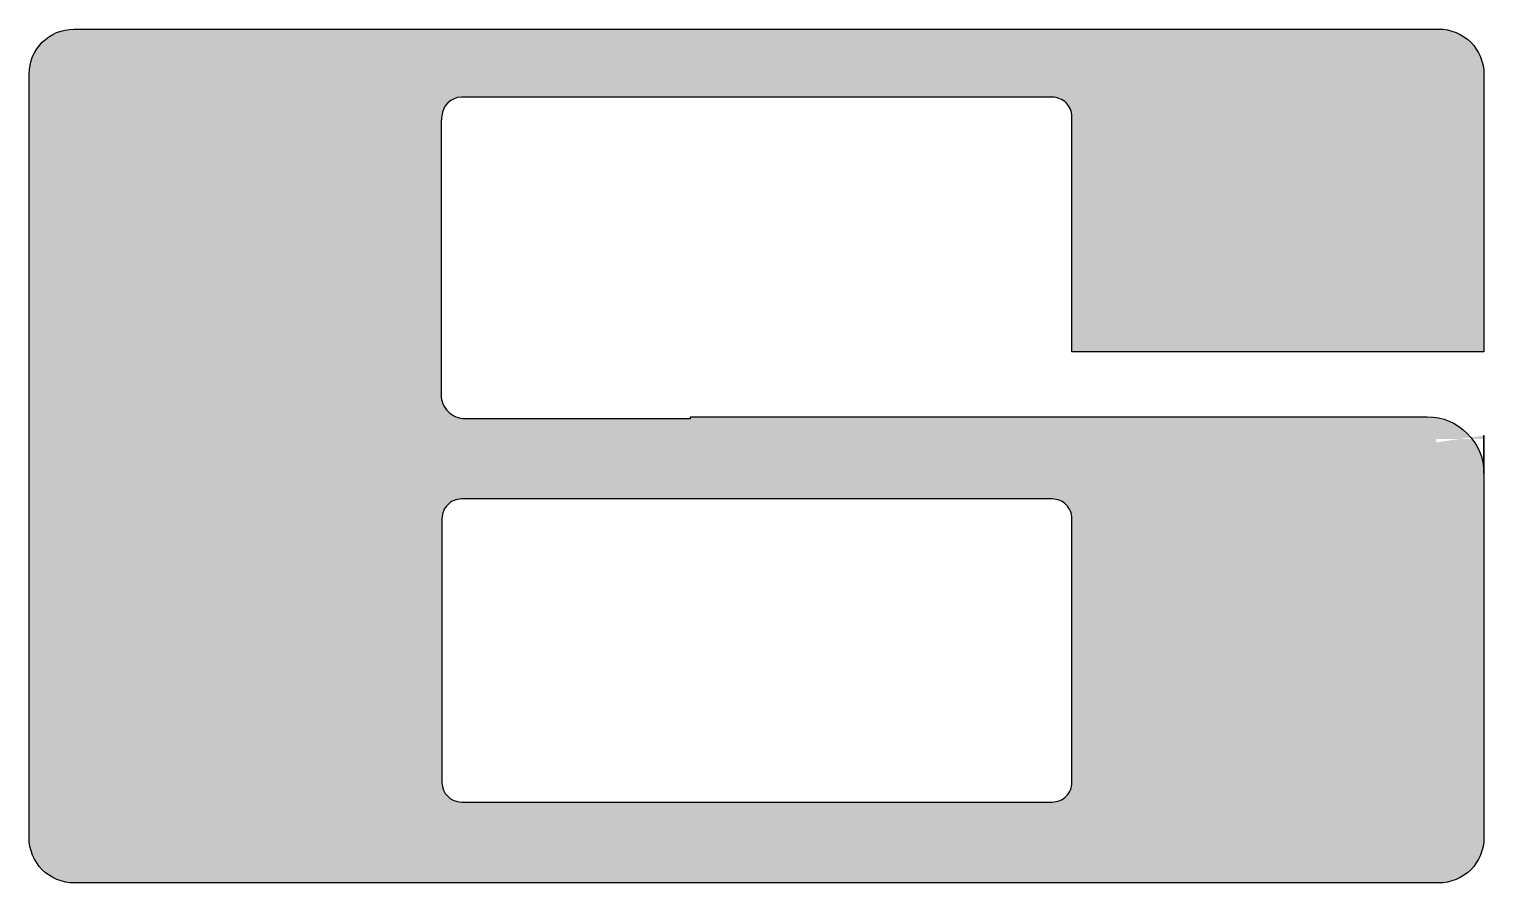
# Model space of a CAD drawing. Extents: x 0 to 6.68, y 0 to 3.92.
import ezdxf

# ---------------------------------------------------------------- set-up
doc = ezdxf.new("R2010")
doc.units = 0
doc.header["$MEASUREMENT"] = 0
doc.layers.get('0').update_dxf_attribs({"linetype": 'CONTINUOUS'})

msp = doc.modelspace()

# ---------------------------------------------------------------- hatches: boundary and pattern name
h = msp.add_hatch(color=7)
edge = h.paths.add_edge_path()
edge.add_arc((6.5681, 2.039), 0.1094, 180, 188.21222)
edge.add_line((6.6763, 2.0546), (6.6774, 2.0546))
edge.add_line((6.6774, 2.0546), (6.6774, 2.039))
edge.add_line((6.6774, 2.039), (6.6774, 2.039))
h.paths.add_polyline_path([(6.6774, 1.8806), (6.6774, 2.039), (6.6774, 1.8806)])
h.paths.add_polyline_path([(4.7868, 2.4394), (4.7868, 3.5175, 0.414214), (4.6972, 3.6071), (1.9858, 3.6071, 0.403458), (1.8963, 3.5208, 0.06638), (1.8924, 3.4921), (1.8924, 2.2421, 0.414214), (2.0018, 2.1328), (3.0368, 2.1328), (3.0368, 2.1406), (6.4174, 2.1406, -0.414213), (6.6774, 1.8806), (6.6774, 0.2087, -0.414214), (6.4704, 0.0017), (0.2087, 0.0017, -0.414214), (0.0017, 0.2087), (0.0017, 3.7126, -0.414213), (0.2087, 3.9196), (6.4704, 3.9196, -0.414214), (6.6774, 3.7126), (6.6774, 2.4394)])
h.paths.add_polyline_path([(4.6972, 0.3728, 0.414214), (4.7868, 0.4624), (4.7868, 1.6737, 0.414214), (4.6972, 1.7634), (1.9858, 1.7634, 0.414214), (1.8962, 1.6737), (1.8962, 0.4624, 0.414213), (1.9858, 0.3728)])

# ---------------------------------------------------------------- linework, layer by layer
at = {"color": 7, "linetype": 'CONTINUOUS'}
for p, q in [((6.6763, 2.0546), (6.6774, 2.0546)), ((6.6774, 2.0546), (6.6774, 2.039)), ((6.6774, 1.8806), (6.6774, 2.039)), ((6.6774, 2.039), (6.6774, 1.8806))]:
    msp.add_line(p, q, dxfattribs=at)
for points in [[(4.7868, 2.4394), (4.7868, 3.5175, 0.414214), (4.6972, 3.6071), (1.9858, 3.6071, 0.403458), (1.8963, 3.5208, 0.06638), (1.8924, 3.4921), (1.8924, 2.2421, 0.414214), (2.0018, 2.1328), (3.0368, 2.1328), (3.0368, 2.1406), (6.4174, 2.1406, -0.414213), (6.6774, 1.8806), (6.6774, 0.2087, -0.414214), (6.4704, 0.0017), (0.2087, 0.0017, -0.414214), (0.0017, 0.2087), (0.0017, 3.7126, -0.414213), (0.2087, 3.9196), (6.4704, 3.9196, -0.414214), (6.6774, 3.7126), (6.6774, 2.4394)], [(4.6972, 0.3728, 0.414214), (4.7868, 0.4624), (4.7868, 1.6737, 0.414214), (4.6972, 1.7634), (1.9858, 1.7634, 0.414214), (1.8962, 1.6737), (1.8962, 0.4624, 0.414213), (1.9858, 0.3728)]]:
    msp.add_lwpolyline(points, format="xyb", close=True, dxfattribs=at)
msp.add_arc((6.5681, 2.039), 0.1094, 0, 8.21222, dxfattribs=at)

doc.saveas('drawing.dxf')
